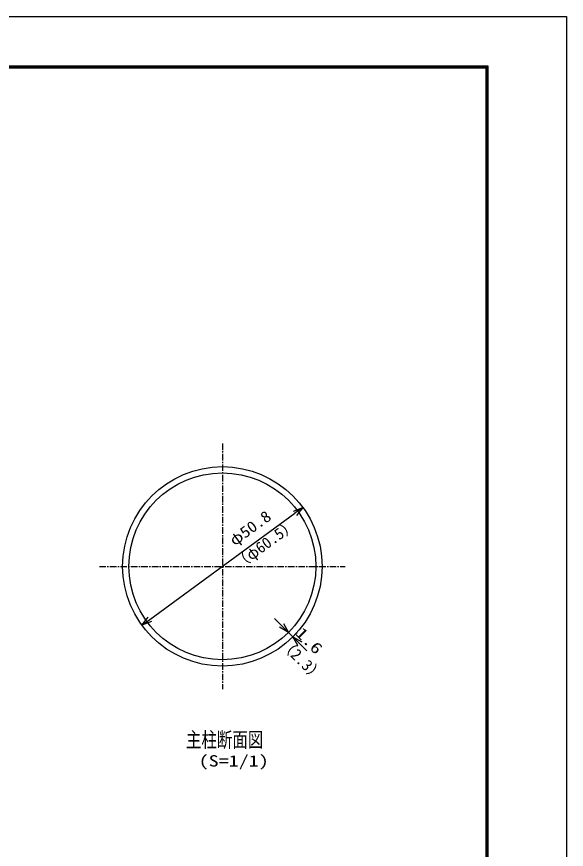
# Model space of a CAD drawing. Units: millimetres, scale not verified. Extents: x -4455 to 4455, y -3150 to 3150.
# Drawn here: x 2355 to 4455, y -33 to 3150 of the extents above; entities that cross this region are included whole.
import ezdxf
from ezdxf.enums import TextEntityAlignment as Align

# ---------------------------------------------------------------- set-up
doc = ezdxf.new("R2010")
doc.units = ezdxf.units.MM
doc.header["$LTSCALE"] = 20
doc.linetypes.add('USER2', pattern=[2, 1.25, -0.25, 0.25, -0.25])
for name, color, linetype, lineweight in [('0-1_0', 7, 'Continuous', 25), ('0-8_center', 2, 'USER2', 25), ('0-F_HATCH_-L', 3, 'Continuous', 25)]:
    doc.layers.add(name, color=color, linetype=linetype, lineweight=lineweight)
doc.styles.add('ＭＳ ゴシック', font='')
doc.styles.get('ＭＳ ゴシック').set_extended_font_data('MS Gothic')

# ---------------------------------------------------------------- blocks, each defined once
blk = doc.blocks.new('_Open30')
at = {"layer": '0-1_0', "color": 2}
blk.add_line((0, 0), (-20, 0), dxfattribs=at)
blk.add_lwpolyline([(-20, 5.36), (0, 0), (-20, -5.36)], dxfattribs=at)

msp = doc.modelspace()

# ---------------------------------------------------------------- linework, layer by layer
at = {"layer": '0-1_0', "color": 2}
for p, q in [((3366.79, 823.08), (3340.27, 849.6)), ((3393.3, 796.56), (3410.27, 779.59)), ((3436.79, 753.08), (3463.31, 726.56))]:
    msp.add_line(p, q, dxfattribs=at)
at = {"layer": '0-1_0', "color": 1}
for p, q in [((3409.21, 812.47), (3403.91, 807.17)), ((3426.18, 795.5), (3420.88, 790.2))]:
    msp.add_line(p, q, dxfattribs=at)
at = {"layer": '0-1_0', "color": 3}
msp.add_lwpolyline([(-4455, 3149.95), (4455, 3149.95), (4455, -3150.05), (-4455, -3150.05)], close=True, dxfattribs=at)
at = {"layer": '0-1_0'}
for points in [[(-4155, 2962.45), (4155, 2962.45), (4155, -2962.55), (-4155, -2962.55)], [(-4153.13, 2960.58), (4153.12, 2960.58), (4153.12, -2960.67), (-4153.13, -2960.67)], [(-4151.25, 2958.7), (4151.25, 2958.7), (4151.25, -2958.8), (-4151.25, -2958.8)], [(-4149.38, 2956.83), (4149.37, 2956.83), (4149.37, -2956.92), (-4149.38, -2956.92)], [(-4147.5, 2954.95), (4147.5, 2954.95), (4147.5, -2955.05), (-4147.5, -2955.05)]]:
    msp.add_lwpolyline(points, close=True, dxfattribs=at)
for radius in [381, 357]:
    msp.add_circle((3140.87, 1049), radius, dxfattribs=at)
at = {"layer": '0-8_center'}
for p, q in [((3140.87, 1518.62), (3140.87, 579.38)), ((2671.24, 1049), (3610.49, 1049))]:
    msp.add_line(p, q, dxfattribs=at)
at = {"layer": '0-F_HATCH_-L', "color": 2}
msp.add_line((2863.72, 846.06), (3418.01, 1251.94), dxfattribs=at)

# ---------------------------------------------------------------- block references
at = {"layer": '0-1_0', "xscale": 1.875, "yscale": 1.875}
for p, rotation in [((3393.3, 796.56), 315), ((3410.27, 779.59), 135)]:
    msp.add_blockref('_Open30', p, dxfattribs=dict(at, rotation=rotation))
at = {"layer": '0-F_HATCH_-L', "xscale": 1.875, "yscale": 1.875}
for p, rotation in [((3448.27, 1274.09), 36.2132), ((2833.47, 823.91), 216.2132)]:
    msp.add_blockref('_Open30', p, dxfattribs=dict(at, rotation=rotation))

# ---------------------------------------------------------------- texts
at = {"layer": '0-1_0', "color": 3, "style": 'ＭＳ ゴシック', "width": 1.3}
msp.add_text('1.6', height=43.26, rotation=315, dxfattribs=at).set_placement((3407.74, 780.96), align=Align.BOTTOM_LEFT)
at = {"layer": '0-1_0', "color": 3, "style": 'ＭＳ ゴシック'}
msp.add_text('（2.3）', height=43.3, rotation=315, dxfattribs=at).set_placement((3346.93, 740.12), align=Align.BOTTOM_LEFT)
for s, height, width, p in [('主柱断面図', 57.77, 0.75, (3001.67, 340.25)), ('(S=1/1)', 43.26, 1.3, (3050.24, 270.89))]:
    msp.add_text(s, height=height, dxfattribs=dict(at, width=width)).set_placement(p, align=Align.BOTTOM_LEFT)
at = {"layer": '0-F_HATCH_-L', "style": 'ＭＳ ゴシック', "width": 1.1}
msp.add_text('φ50.8', height=43.3, rotation=36.213, dxfattribs=at).set_placement((3195.18, 1114.51), align=Align.BOTTOM_LEFT)
at = {"layer": '0-F_HATCH_-L', "style": 'ＭＳ ゴシック'}
msp.add_text('（φ60.5）', height=43.26, rotation=36.213, dxfattribs=at).set_placement((3211.01, 1023.84), align=Align.BOTTOM_LEFT)

doc.saveas('drawing.dxf')
